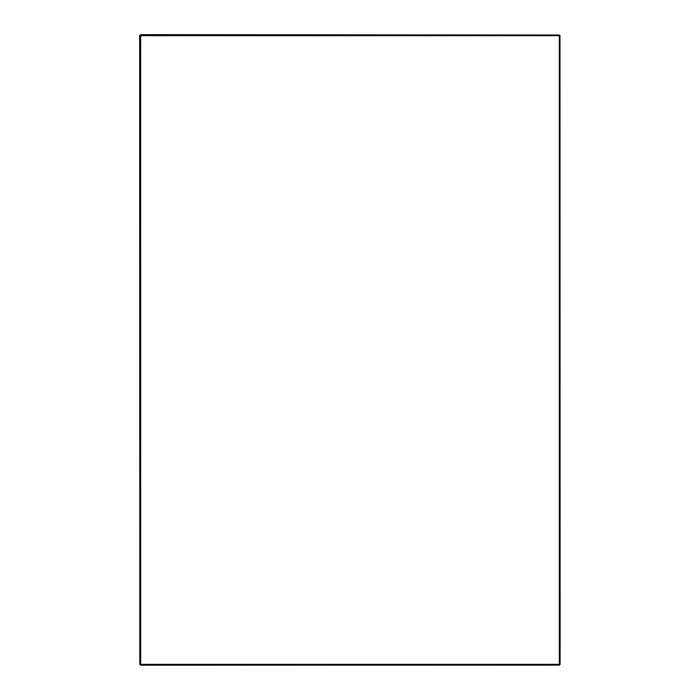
<?xml version="1.0" encoding="UTF-8"?>
<svg xmlns="http://www.w3.org/2000/svg" width="700" height="700" viewBox="0 0 700 700"><rect width="100%" height="100%" fill="white"/><g stroke="black" fill="none" stroke-linecap="round" stroke-linejoin="round"><path stroke-width="1.05" d="M140 35.691L140.691 35L559.799 35.201L559.799 664.799L140.691 665L140 664.309L140 35.691L140.691 35.201L559.659 35.341L559.799 664.309L559.309 664.799L140.341 664.659L140.201 35.691M559.309 35.691L140.691 35.691L140.691 664.309L559.309 664.309L559.309 35.691"/></g></svg>
